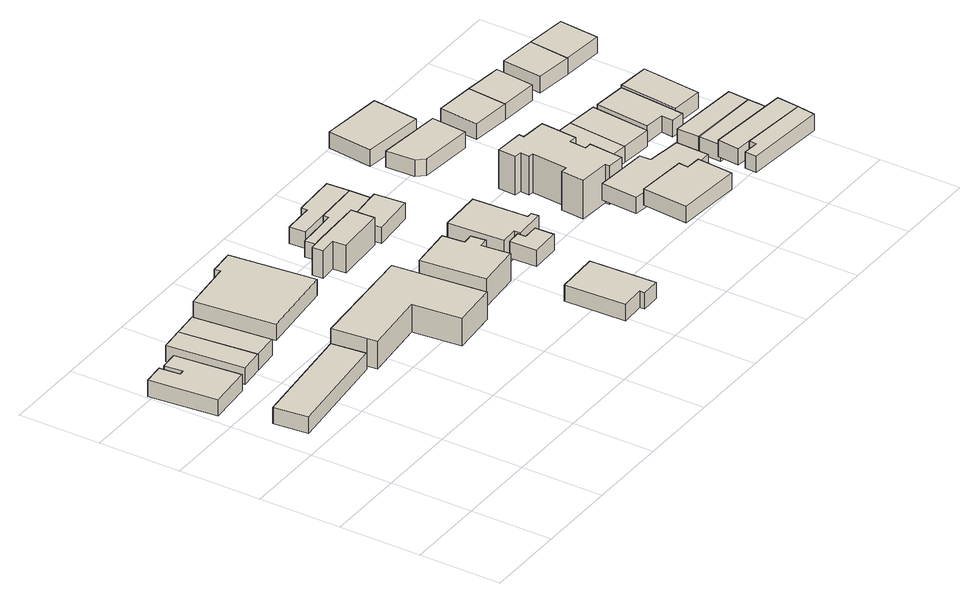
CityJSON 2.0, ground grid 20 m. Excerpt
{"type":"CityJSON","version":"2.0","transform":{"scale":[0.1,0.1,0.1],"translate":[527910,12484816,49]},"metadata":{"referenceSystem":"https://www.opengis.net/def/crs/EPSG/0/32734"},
"CityObjects":{
"building1":{"type":"Building","attributes":{"address":"11 Coronation Road Walmer Estate Cape Town","building":"house","building:levels":1,"building_height":4.1,"plus_code":"4FRW3C8V+64R","ground_height":65.66,"roof_height":69.76},"geometry":[{"type":"Solid","lod":"1","boundaries":[[[[0,1,2,3]],[[1,4,5,2]],[[4,6,7,5]],[[6,8,9,7]],[[8,10,11,9]],[[10,12,13,11]],[[12,14,15,13]],[[14,0,3,15]],[[3,2,5,7,9,11,13,15]],[[14,12,10,8,6,4,1,0]]]]}]},
"building2":{"type":"Building","attributes":{"address":"Walmer Estate Cape Town","building":"yes","building:levels":1,"building_height":4.1,"plus_code":"4FRW3C8V+549","ground_height":68.45,"roof_height":72.55},"geometry":[{"type":"Solid","lod":"1","boundaries":[[[[16,17,18,19]],[[17,20,21,18]],[[20,22,23,21]],[[22,16,19,23]],[[19,18,21,23]],[[22,20,17,16]]]]}]},
"building3":{"type":"Building","attributes":{"address":"13 Coronation Road Walmer Estate Cape Town","building":"house","building:levels":1,"building_height":4.1,"plus_code":"4FRW3C8V+752","ground_height":66.36,"roof_height":70.46},"geometry":[{"type":"Solid","lod":"1","boundaries":[[[[24,25,26,27]],[[25,28,29,26]],[[28,30,31,29]],[[30,24,27,31]],[[27,26,29,31]],[[30,28,25,24]]]]}]},
"building4":{"type":"Building","attributes":{"address":"15 Coronation Road Walmer Estate Cape Town","building":"house","building:levels":1,"building_height":4.1,"plus_code":"4FRW3C8V+758","ground_height":66.36,"roof_height":70.46},"geometry":[{"type":"Solid","lod":"1","boundaries":[[[[25,24,27,26]],[[24,32,33,27]],[[32,34,35,33]],[[34,25,26,35]],[[26,27,33,35]],[[34,32,24,25]]]]}]},
"building5":{"type":"Building","attributes":{"address":"Walmer Estate Cape Town","building":"yes","building:levels":2,"building_height":6.9,"plus_code":"4FRW3C8V+48R","ground_height":69.37,"roof_height":76.27},"geometry":[{"type":"Solid","lod":"1","boundaries":[[[[36,37,38,39]],[[37,40,41,38]],[[40,42,43,41]],[[42,44,45,43]],[[44,46,47,45]],[[46,48,49,47]],[[48,36,39,49]],[[39,38,41,43,45,47,49]],[[48,46,44,42,40,37,36]]]]}]},
"building6":{"type":"Building","attributes":{"address":"17 Coronation Road Walmer Estate Cape Town","building":"house","building:levels":1,"building_height":4.1,"plus_code":"4FRW3C8V+77C","ground_height":66.36,"roof_height":70.46},"geometry":[{"type":"Solid","lod":"1","boundaries":[[[[50,51,52,53]],[[51,54,55,52]],[[54,56,57,55]],[[56,58,59,57]],[[58,60,61,59]],[[60,50,53,61]],[[53,52,55,57,59,61]],[[60,58,56,54,51,50]]]]}]},
"building7":{"type":"Building","attributes":{"address":"53 Chester Road Walmer Estate Cape Town","building":"house","building:levels":1,"building_height":4.1,"plus_code":"4FRW3C8V+296","ground_height":78.88,"roof_height":82.98},"geometry":[{"type":"Solid","lod":"1","boundaries":[[[[62,63,64,65]],[[63,66,67,64]],[[66,68,69,67]],[[68,70,71,69]],[[70,72,73,71]],[[72,62,65,73]],[[65,64,67,69,71,73]],[[72,70,68,66,63,62]]]]}]},
"building8":{"type":"Building","attributes":{"address":"8 Coronation Road Walmer Estate Cape Town","building":"house","building:levels":2,"building_height":6.9,"plus_code":"4FRW3C8V+49R","ground_height":71.41,"roof_height":78.31},"geometry":[{"type":"Solid","lod":"1","boundaries":[[[[74,75,76,77]],[[75,78,79,76]],[[78,80,81,79]],[[80,82,83,81]],[[82,84,85,83]],[[84,86,87,85]],[[86,88,89,87]],[[88,74,77,89]],[[77,76,79,81,83,85,87,89]],[[88,86,84,82,80,78,75,74]]]]}]},
"building9":{"type":"Building","attributes":{"address":"21 Coronation Road Walmer Estate Cape Town","building":"house","building:levels":2,"building_height":6.9,"plus_code":"4FRW3C8V+69V","ground_height":67.24,"roof_height":74.14},"geometry":[{"type":"Solid","lod":"1","boundaries":[[[[90,91,92,93]],[[91,94,95,92]],[[94,96,97,95]],[[96,98,99,97]],[[98,100,101,99]],[[100,102,103,101]],[[102,90,93,103]],[[93,92,95,97,99,101,103]],[[102,100,98,96,94,91,90]]]]}]},
"building10":{"type":"Building","attributes":{"address":"Walmer Estate Cape Town","building":"garage","building:levels":1,"building_height":4.1,"plus_code":"4FRW3C8V+4C2","ground_height":75.05,"roof_height":79.15},"geometry":[{"type":"Solid","lod":"1","boundaries":[[[[104,105,106,107]],[[105,108,109,106]],[[108,110,111,109]],[[110,112,113,111]],[[112,114,115,113]],[[114,104,107,115]],[[107,106,109,111,113,115]],[[114,112,110,108,105,104]]]]}]},
"building11":{"type":"Building","attributes":{"address":"10 Coronation Road Walmer Estate Cape Town","building":"house","building:levels":2,"building_height":6.9,"plus_code":"4FRW3C8V+5C3","ground_height":71.41,"roof_height":78.31},"geometry":[{"type":"Solid","lod":"1","boundaries":[[[[116,117,118,119]],[[117,120,121,118]],[[120,122,123,121]],[[122,124,125,123]],[[124,126,127,125]],[[126,128,129,127]],[[128,130,131,129]],[[130,116,119,131]],[[119,118,121,123,125,127,129,131]],[[130,128,126,124,122,120,117,116]]]]}]},
"building12":{"type":"Building","attributes":{"address":"72 Upper Park Road Walmer Estate Cape Town","building":"house","building:levels":1,"building_height":4.1,"plus_code":"4FRW3C8V+798","ground_height":67.97,"roof_height":72.07},"geometry":[{"type":"Solid","lod":"1","boundaries":[[[[132,133,134,135]],[[133,136,137,134]],[[136,138,139,137]],[[138,140,141,139]],[[140,142,143,141]],[[142,144,145,143]],[[144,132,135,145]],[[135,134,137,139,141,143,145]],[[144,142,140,138,136,133,132]]]]}]},
"building13":{"type":"Building","attributes":{"address":"70 Upper Park Road Walmer Estate Cape Town","building":"house","building:levels":1,"building_height":4.1,"plus_code":"4FRW3C8V+79Q","ground_height":67.97,"roof_height":72.07},"geometry":[{"type":"Solid","lod":"1","boundaries":[[[[138,146,147,139]],[[146,148,149,147]],[[148,150,151,149]],[[150,152,153,151]],[[152,154,155,153]],[[154,140,141,155]],[[140,138,139,141]],[[139,147,149,151,153,155,141]],[[140,154,152,150,148,146,138]]]]}]},
"building14":{"type":"Building","attributes":{"address":"74 Upper Park Road Walmer Estate Cape Town","building":"house","building:levels":1,"building_height":4.1,"plus_code":"4FRW3C8V+6CV","ground_height":67.97,"roof_height":72.07},"geometry":[{"type":"Solid","lod":"1","boundaries":[[[[136,133,134,137]],[[133,156,157,134]],[[156,158,159,157]],[[158,160,161,159]],[[160,136,137,161]],[[137,134,157,159,161]],[[160,158,156,133,136]]]]}]},
"building15":{"type":"Building","attributes":{"address":"81 Upper Park Road Walmer Estate Cape Town","building":"house","building:levels":1,"building_height":4.1,"plus_code":"4FRW3C8V+2GH","ground_height":79.6,"roof_height":83.7},"geometry":[{"type":"Solid","lod":"1","boundaries":[[[[162,163,164,165]],[[163,166,167,164]],[[166,168,169,167]],[[168,170,171,169]],[[170,172,173,171]],[[172,162,165,173]],[[165,164,167,169,171,173]],[[172,170,168,166,163,162]]]]}]},
"building16":{"type":"Building","attributes":{"address":"77 Upper Park Road Walmer Estate Cape Town","building":"house","building:levels":3,"building_height":9.7,"plus_code":"4FRW3C8V+4GP","ground_height":71.91,"roof_height":81.61},"geometry":[{"type":"Solid","lod":"1","boundaries":[[[[174,175,176,177]],[[175,178,179,176]],[[178,180,181,179]],[[180,182,183,181]],[[182,184,185,183]],[[184,186,187,185]],[[186,188,189,187]],[[188,190,191,189]],[[190,192,193,191]],[[192,194,195,193]],[[194,196,197,195]],[[196,198,199,197]],[[198,200,201,199]],[[200,202,203,201]],[[202,204,205,203]],[[204,206,207,205]],[[206,208,209,207]],[[208,174,177,209]],[[177,176,179,181,183,185,187,189,191,193,195,197,199,201,203,205,207,209]],[[208,206,204,202,200,198,196,194,192,190,188,186,184,182,180,178,175,174]]]]}]},
"building17":{"type":"Building","attributes":{"address":"79 Upper Park Road Walmer Estate Cape Town","building":"house","building:levels":1,"building_height":4.1,"plus_code":"4FRW3C8V+3HC","ground_height":75.79,"roof_height":79.89},"geometry":[{"type":"Solid","lod":"1","boundaries":[[[[210,211,212,213]],[[211,214,215,212]],[[214,216,217,215]],[[216,218,219,217]],[[218,220,221,219]],[[220,222,223,221]],[[222,224,225,223]],[[224,210,213,225]],[[213,212,215,217,219,221,223,225]],[[224,222,220,218,216,214,211,210]]]]}]},
"building18":{"type":"Building","attributes":{"building":"retail","building:levels":1,"building_height":4.1,"plus_code":"4FRW3C8V+7G9","ground_height":68.25,"roof_height":72.35},"geometry":[{"type":"Solid","lod":"1","boundaries":[[[[226,227,228,229]],[[227,230,231,228]],[[230,232,233,231]],[[232,234,235,233]],[[234,226,229,235]],[[229,228,231,233,235]],[[234,232,230,227,226]]]]}]},
"building19":{"type":"Building","attributes":{"address":"18 Coronation Road Walmer Estate Cape Town","building":"house","building:levels":1,"building_height":4.1,"plus_code":"4FRW3C8V+4HW","ground_height":72.32,"roof_height":76.42},"geometry":[{"type":"Solid","lod":"1","boundaries":[[[[236,237,238,239]],[[237,240,241,238]],[[240,242,243,241]],[[242,236,239,243]],[[239,238,241,243]],[[242,240,237,236]]]]}]},
"building20":{"type":"Building","attributes":{"address":"Walmer Estate Cape Town","building":"house","building:levels":1,"building_height":4.1,"plus_code":"4FRW3C8V+8G4","ground_height":68.25,"roof_height":72.35},"geometry":[{"type":"Solid","lod":"1","boundaries":[[[[244,245,246,247]],[[245,248,249,246]],[[248,250,251,249]],[[250,244,247,251]],[[247,246,249,251]],[[250,248,245,244]]]]}]},
"building21":{"type":"Building","attributes":{"address":"80 Upper Duke Street Walmer Estate Cape Town","building":"house","building:levels":1,"building_height":4.1,"plus_code":"4FRW3C8V+2J5","ground_height":80.09,"roof_height":84.19},"geometry":[{"type":"Solid","lod":"1","boundaries":[[[[252,253,254,255]],[[253,256,257,254]],[[256,258,259,257]],[[258,260,261,259]],[[260,262,263,261]],[[262,252,255,263]],[[255,254,257,259,261,263]],[[262,260,258,256,253,252]]]]}]},
"building22":{"type":"Building","attributes":{"address":"78 Upper Duke Street Walmer Estate Cape Town","building":"house","building:levels":1,"building_height":4.1,"plus_code":"4FRW3C8V+2MC","ground_height":80.09,"roof_height":84.19},"geometry":[{"type":"Solid","lod":"1","boundaries":[[[[252,264,265,255]],[[264,266,267,265]],[[266,268,269,267]],[[268,253,254,269]],[[253,252,255,254]],[[255,265,267,269,254]],[[253,268,266,264,252]]]]}]},
"building23":{"type":"Building","attributes":{"address":"20 Coronation Road Walmer Estate Cape Town","building":"house","building:levels":1,"building_height":4.1,"plus_code":"4FRW3C8V+4JV","ground_height":72.32,"roof_height":76.42},"geometry":[{"type":"Solid","lod":"1","boundaries":[[[[236,242,243,239]],[[242,270,271,243]],[[270,272,273,271]],[[272,236,239,273]],[[239,243,271,273]],[[272,270,242,236]]]]}]},
"building24":{"type":"Building","attributes":{"address":"Upper Duke Street Walmer Estate Cape Town","building":"house","building:levels":1,"building_height":4.1,"plus_code":"4FRW3C8V+3M3","ground_height":76.16,"roof_height":80.26},"geometry":[{"type":"Solid","lod":"1","boundaries":[[[[274,275,276,277]],[[275,278,279,276]],[[278,280,281,279]],[[280,274,277,281]],[[277,276,279,281]],[[280,278,275,274]]]]}]},
"building25":{"type":"Building","attributes":{"address":"Upper Duke Street Walmer Estate Cape Town","building":"house","building:levels":1,"building_height":4.1,"plus_code":"4FRW3C8V+3MF","ground_height":76.16,"roof_height":80.26},"geometry":[{"type":"Solid","lod":"1","boundaries":[[[[275,274,277,276]],[[274,282,283,277]],[[282,284,285,283]],[[284,275,276,285]],[[276,277,283,285]],[[284,282,274,275]]]]}]},
"building26":{"type":"Building","attributes":{"address":"Walmer Estate Cape Town","building":"house","building:levels":1,"building_height":4.1,"plus_code":"4FRW3C8V+7J2","ground_height":68.68,"roof_height":72.78},"geometry":[{"type":"Solid","lod":"1","boundaries":[[[[286,287,288,289]],[[287,290,291,288]],[[290,292,293,291]],[[292,286,289,293]],[[289,288,291,293]],[[292,290,287,286]]]]}]},
"building27":{"type":"Building","attributes":{"address":"22 Coronation Road Walmer Estate Cape Town","building":"house","building:levels":1,"building_height":4.1,"plus_code":"4FRW3C8V+4MR","ground_height":72.32,"roof_height":76.42},"geometry":[{"type":"Solid","lod":"1","boundaries":[[[[294,295,296,297]],[[295,298,299,296]],[[298,300,301,299]],[[300,302,303,301]],[[302,304,305,303]],[[304,306,307,305]],[[306,294,297,307]],[[297,296,299,301,303,305,307]],[[306,304,302,300,298,295,294]]]]}]},
"building28":{"type":"Building","attributes":{"address":"Walmer Estate Cape Town","building":"house","building:levels":1,"building_height":4.1,"plus_code":"4FRW3C8V+7J5","ground_height":68.68,"roof_height":72.78},"geometry":[{"type":"Solid","lod":"1","boundaries":[[[[286,292,293,289]],[[292,308,309,293]],[[308,310,311,309]],[[310,286,289,311]],[[289,293,309,311]],[[310,308,292,286]]]]}]},
"building29":{"type":"Building","attributes":{"address":"24 Coronation Road Walmer Estate Cape Town","building":"house","building:levels":1,"building_height":4.1,"plus_code":"4FRW3C8V+4MQ","ground_height":72.94,"roof_height":77.04},"geometry":[{"type":"Solid","lod":"1","boundaries":[[[[312,313,314,315]],[[313,316,317,314]],[[316,318,319,317]],[[318,312,315,319]],[[315,314,317,319]],[[318,316,313,312]]]]}]},
"building30":{"type":"Building","attributes":{"address":"Walmer Estate Cape Town","building":"house","building:levels":1,"building_height":4.1,"plus_code":"4FRW3C8V+6MX","ground_height":69.29,"roof_height":73.39},"geometry":[{"type":"Solid","lod":"1","boundaries":[[[[320,321,322,323]],[[321,324,325,322]],[[324,326,327,325]],[[326,320,323,327]],[[323,322,325,327]],[[326,324,321,320]]]]}]},
"building31":{"type":"Building","attributes":{"address":"Walmer Estate Cape Town","building":"house","building:levels":1,"building_height":4.1,"plus_code":"4FRW3C8V+6PX","ground_height":69.29,"roof_height":73.39},"geometry":[{"type":"Solid","lod":"1","boundaries":[[[[320,326,327,323]],[[326,328,329,327]],[[328,330,331,329]],[[330,320,323,331]],[[323,327,329,331]],[[330,328,326,320]]]]}]}
},
"vertices":[
[23,645,9],[132,655,9],[132,655,50],[23,645,50],[117,816,9],[117,816,50],[72,812,9],[72,812,50],[76,767,9],[76,767,50],[64,766,9],[64,766,50],[59,816,9],[59,816,50],[7,811,9],[7,811,50],
[297,539,37],[25,510,37],[25,510,78],[297,539,78],[34,426,37],[34,426,78],[306,455,37],[306,455,78],
[207,663,16],[189,851,16],[189,851,57],[207,663,57],[131,845,16],[131,845,57],[147,657,16],[147,657,57],
[271,669,16],[271,669,57],[253,857,16],[253,857,57],
[297,539,46],[306,455,46],[306,455,115],[297,539,115],[309,430,46],[309,430,115],[467,446,46],[467,446,115],[479,327,46],[479,327,115],[593,338,46],[593,338,115],[571,562,46],[571,562,115],
[516,713,16],[494,921,16],[494,921,57],[516,713,57],[431,915,16],[431,915,57],[433,901,16],[433,901,57],[304,887,16],[304,887,57],[324,693,16],[324,693,57],
[723,164,141],[617,160,141],[617,160,182],[723,164,182],[623,11,141],[623,11,182],[682,13,141],[682,13,182],[682,1,141],[682,1,182],[729,3,141],[729,3,182],
[717,358,67],[710,427,67],[710,427,136],[717,358,136],[732,429,67],[732,429,136],[728,465,67],[728,465,136],[702,463,67],[702,463,136],[697,516,67],[697,516,136],[591,506,67],[591,506,136],[607,347,67],[607,347,136],
[731,765,25],[609,760,25],[609,760,94],[731,765,94],[566,757,25],[566,757,94],[567,730,25],[567,730,94],[608,733,25],[608,733,94],[610,700,25],[610,700,94],[733,708,25],[733,708,94],
[746,312,103],[818,314,103],[818,314,144],[746,312,144],[817,361,103],[817,361,144],[779,360,103],[779,360,144],[779,380,103],[779,380,144],[744,378,103],[744,378,144],
[850,537,67],[744,533,67],[744,533,136],[850,537,136],[751,396,67],[751,396,136],[794,398,67],[794,398,136],[795,382,67],[795,382,136],[871,386,67],[871,386,136],[870,404,67],[870,404,136],[856,404,67],[856,404,136],
[609,760,32],[731,765,32],[731,765,73],[609,760,73],[820,773,32],[820,773,73],[819,825,32],[819,825,73],[708,820,32],[708,820,73],[709,807,32],[709,807,73],[606,801,32],[606,801,73],
[816,880,32],[816,880,73],[708,875,32],[708,875,73],[709,860,32],[709,860,73],[633,857,32],[633,857,73],[635,817,32],[635,817,73],
[737,692,32],[737,692,73],[842,701,32],[842,701,73],[836,774,32],[836,774,73],
[998,99,149],[1158,87,149],[1158,87,190],[998,99,190],[1165,175,149],[1165,175,190],[1128,178,149],[1128,178,190],[1130,201,149],[1130,201,190],[1007,211,149],[1007,211,190],
[1130,543,72],[1067,548,72],[1067,548,169],[1130,543,169],[1068,561,72],[1068,561,169],[996,566,72],[996,566,169],[993,522,72],[993,522,169],[1011,520,72],[1011,520,169],[1009,498,72],[1009,498,169],[1021,497,72],[1021,497,169],[1014,409,72],[1014,409,169],[998,410,72],[998,410,169],[993,353,72],[993,353,169],[1070,347,72],[1070,347,169],[1069,335,72],[1069,335,169],[1111,332,72],[1111,332,169],[1118,415,72],[1118,415,169],[1101,416,72],[1101,416,169],[1104,456,72],[1104,456,169],[1123,454,72],[1123,454,169],
[1026,327,111],[1020,238,111],[1020,238,152],[1026,327,152],[1150,219,111],[1150,219,152],[1194,198,111],[1194,198,152],[1240,198,111],[1240,198,152],[1243,279,111],[1243,279,152],[1159,290,111],[1159,290,152],[1158,317,111],[1158,317,152],
[985,840,35],[987,770,35],[987,770,76],[985,840,76],[1004,750,35],[1004,750,76],[1136,738,35],[1136,738,76],[1143,824,35],[1143,824,76],
[1231,537,76],[1147,545,76],[1147,545,117],[1231,537,117],[1133,400,76],[1133,400,117],[1217,392,76],[1217,392,117],
[1134,964,35],[982,980,35],[982,980,76],[1134,964,76],[969,869,35],[969,869,76],[1122,852,35],[1122,852,76],
[1442,103,154],[1274,118,154],[1274,118,195],[1442,103,195],[1273,100,154],[1273,100,195],[1235,103,154],[1235,103,195],[1233,74,154],[1233,74,195],[1435,58,154],[1435,58,195],
[1447,157,154],[1447,157,195],[1242,175,154],[1242,175,195],[1237,122,154],[1237,122,195],
[1294,385,76],[1294,385,117],[1308,529,76],[1308,529,117],
[1459,238,114],[1283,249,114],[1283,249,155],[1459,238,155],[1280,193,114],[1280,193,155],[1456,182,114],[1456,182,155],
[1463,289,114],[1463,289,155],[1284,304,114],[1284,304,155],
[1275,818,40],[1179,827,40],[1179,827,80],[1275,818,80],[1170,731,40],[1170,731,80],[1266,722,40],[1266,722,80],
[1403,519,76],[1321,527,76],[1321,527,117],[1403,519,117],[1308,394,76],[1308,394,117],[1357,389,76],[1357,389,117],[1354,360,76],[1354,360,117],[1388,357,76],[1388,357,117],[1390,375,76],[1390,375,117],
[1359,713,40],[1359,713,80],[1369,808,40],[1369,808,80],
[1403,519,82],[1390,375,82],[1390,375,123],[1403,519,123],[1467,368,82],[1467,368,123],[1482,512,82],[1482,512,123],
[1487,799,46],[1395,808,46],[1395,808,87],[1487,799,87],[1385,710,46],[1385,710,87],[1476,700,46],[1476,700,87],
[1578,691,46],[1578,691,87],[1587,788,46],[1587,788,87]
]}
